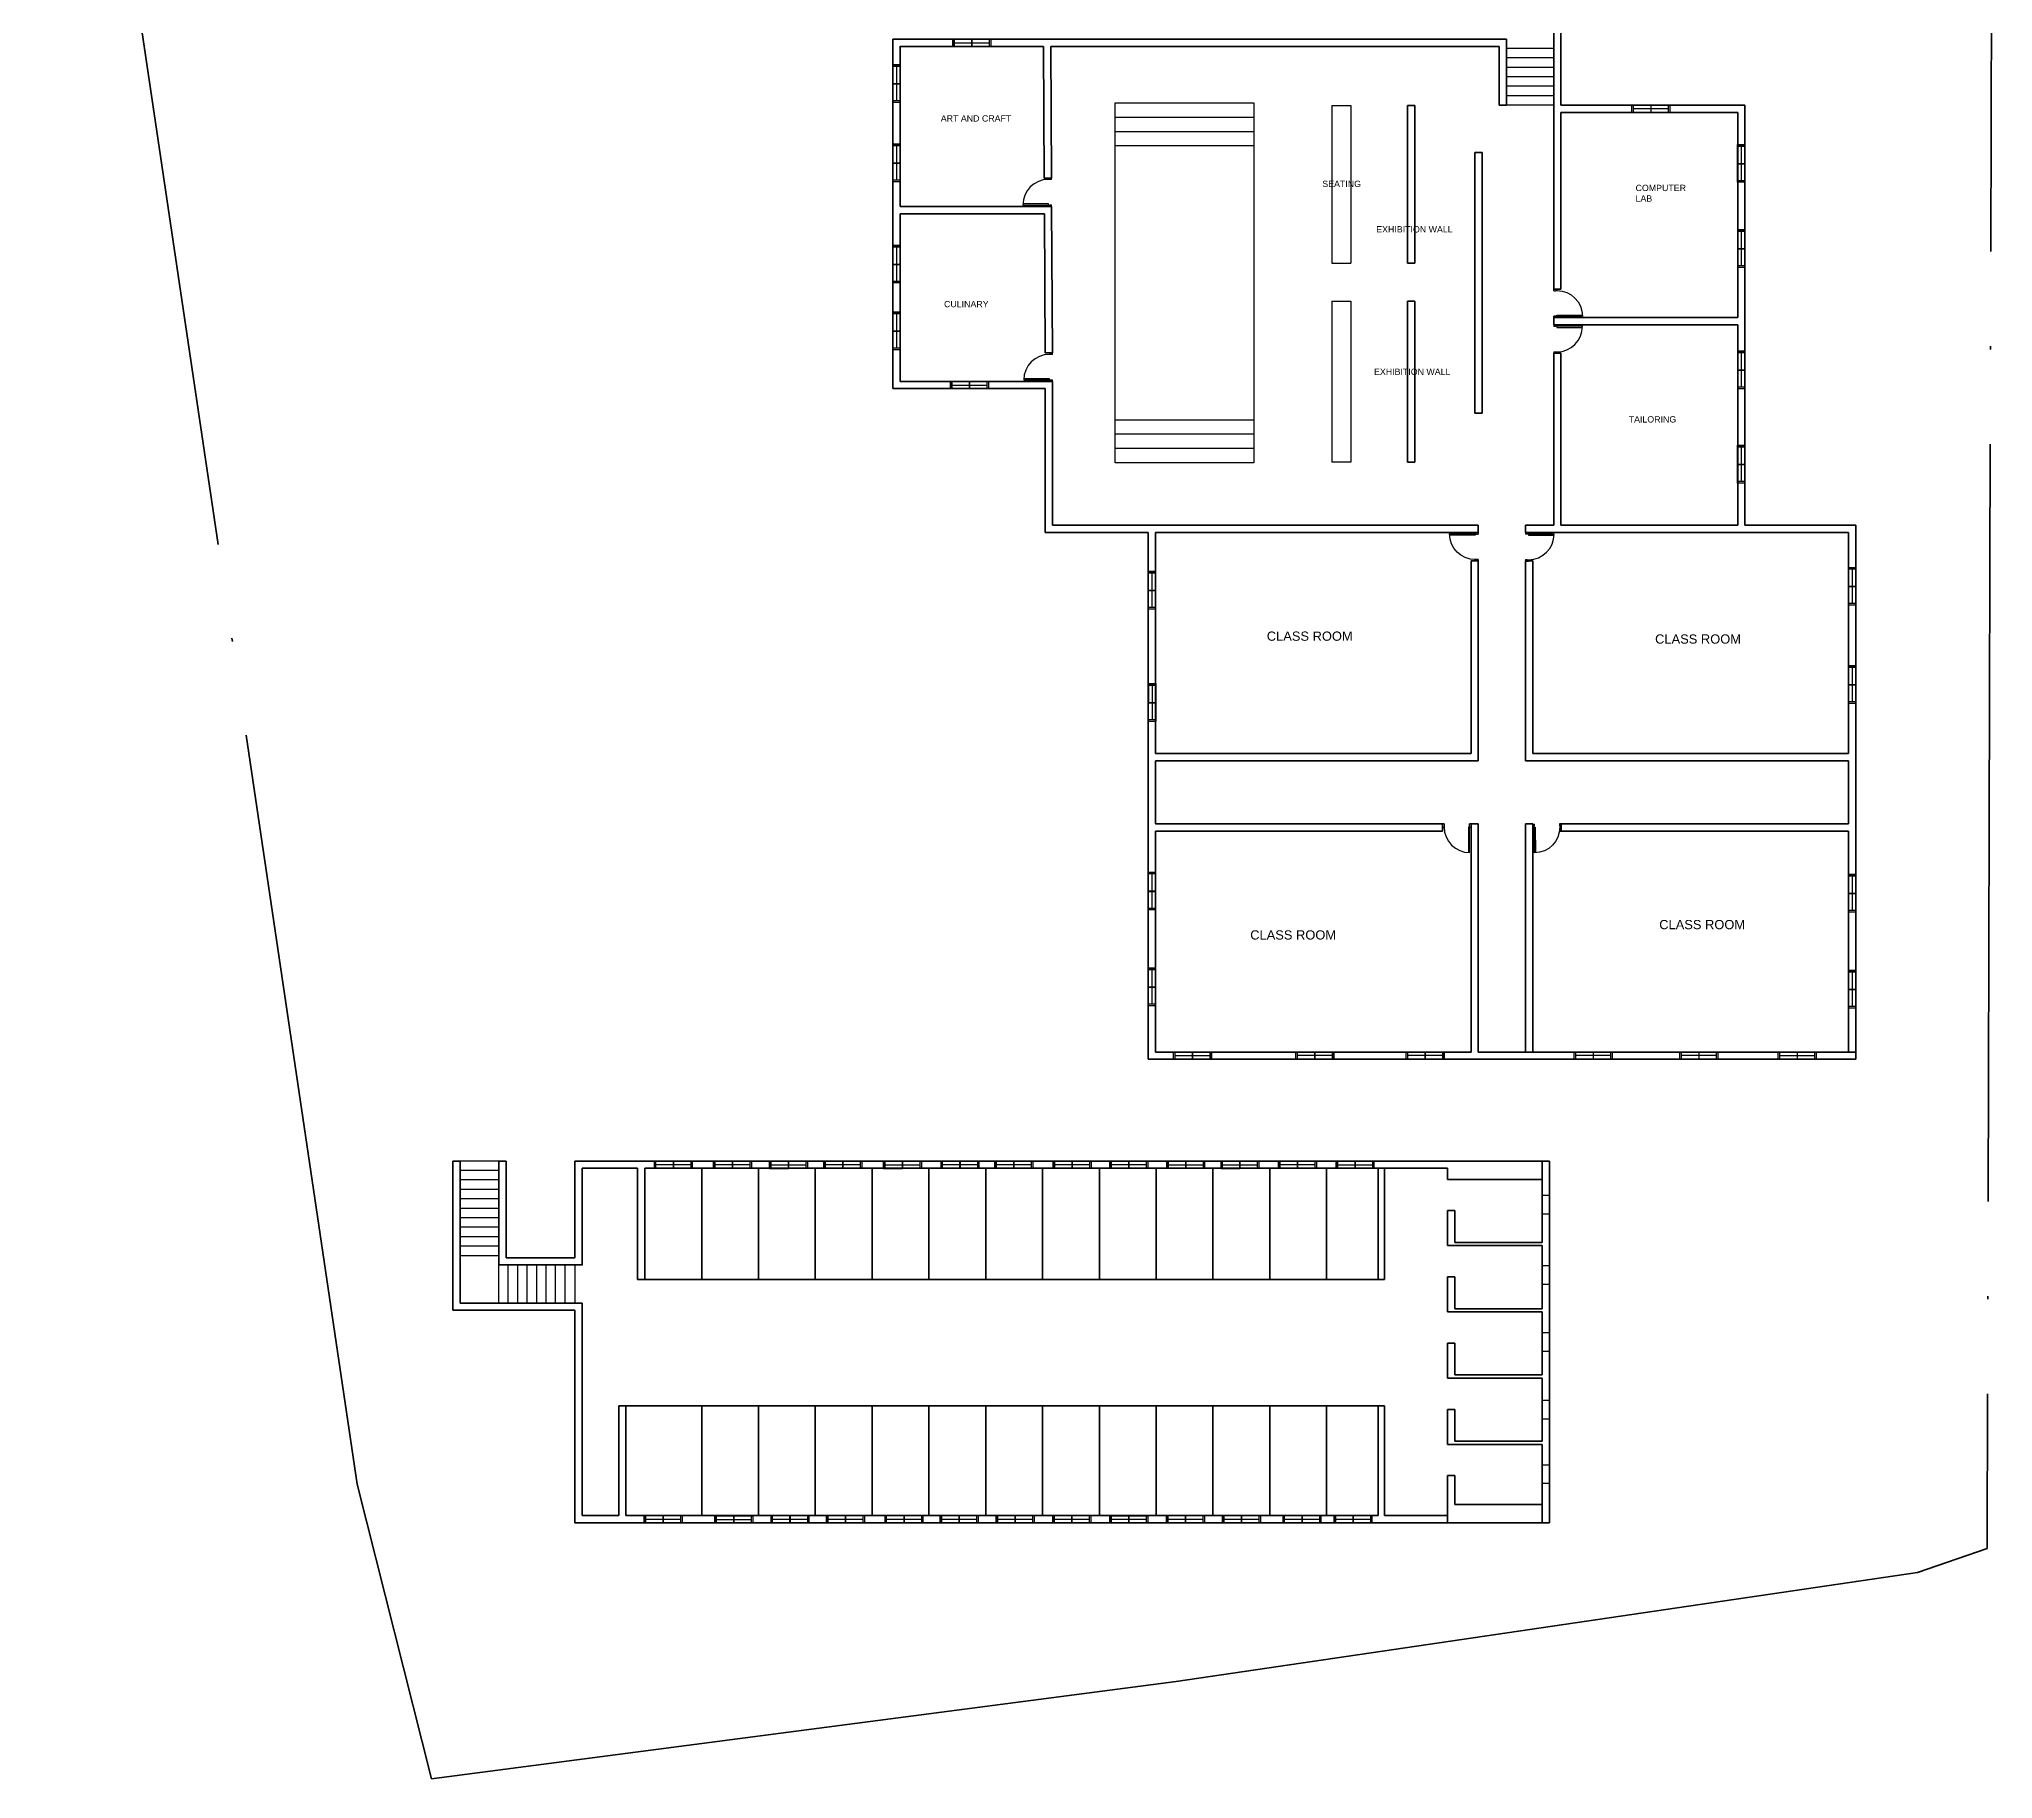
# Model space of a CAD drawing. Header units: inches. Extents: x 24 to 210, y -18 to 73.
# Drawn here: x 147.9 to 209.8, y -11.4 to 43.7 of the extents above; entities that cross this region are included whole.
import ezdxf

# ---------------------------------------------------------------- set-up
doc = ezdxf.new("R2010")
doc.units = ezdxf.units.IN
doc.header["$MEASUREMENT"] = 0
doc.linetypes.add('ACAD_ISO04W100', pattern=[30, 24, -3, 0, -3])
for name, color, linetype in [('ELEVATION', 4, 'Continuous'), ('STAIR', 231, 'Continuous'), ('TEXT', 141, 'Continuous'), ('WINDOW', 10, 'Continuous')]:
    doc.layers.add(name, color=color, linetype=linetype)
doc.layers.add('SITE BOUNDARY', color=6, linetype='ACAD_ISO04W100', lineweight=60)
doc.layers.add('WALL', color=2, linetype='Continuous', lineweight=40)
doc.styles.get("Standard").update_dxf_attribs({"font": 'arial.ttf'})

msp = doc.modelspace()

# ---------------------------------------------------------------- linework, layer by layer
at = {"layer": 'ELEVATION'}
for p, q in [((182.03, 41.725), (186.43, 41.725)), ((182.03, 30.325), (182.03, 41.725)), ((186.43, 41.725), (186.43, 30.325)), ((188.898, 41.645), (188.898, 36.645)), ((188.898, 41.645), (189.498, 41.645)), ((189.498, 41.645), (189.498, 36.645)), ((188.898, 36.645), (189.498, 36.645)), ((188.898, 35.445), (188.898, 30.341)), ((188.898, 35.445), (189.498, 35.445)), ((189.498, 35.445), (189.498, 30.341)), ((189.498, 30.341), (188.898, 30.341)), ((186.43, 30.325), (182.03, 30.325))]:
    msp.add_line(p, q, dxfattribs=at)
at = {"layer": 'SITE BOUNDARY'}
for p, q in [((158.011, -2.045), (147.932, 66.049)), ((209.846, 61.015), (209.662, -4.078)), ((160.371, -11.384), (158.011, -2.045)), ((209.662, -4.078), (207.452, -4.844)), ((207.452, -4.844), (183.96, -8.299)), ((183.96, -8.299), (160.371, -11.384))]:
    msp.add_line(p, q, dxfattribs=at)
at = {"layer": 'STAIR'}
for p, q in [((195.928, 43.453), (194.428, 43.453)), ((195.928, 43.153), (194.428, 43.153)), ((195.928, 42.853), (194.428, 42.853)), ((195.928, 42.553), (194.428, 42.553)), ((195.928, 42.253), (194.428, 42.253)), ((195.928, 41.953), (194.428, 41.953)), ((195.928, 41.653), (194.428, 41.653)), ((182.03, 41.275), (186.43, 41.275)), ((182.03, 40.825), (186.43, 40.825)), ((182.03, 40.375), (186.43, 40.375)), ((186.43, 31.675), (182.03, 31.675)), ((186.43, 31.225), (182.03, 31.225)), ((186.43, 30.775), (182.03, 30.775)), ((162.5, 8.196), (161.275, 8.196)), ((162.5, 7.896), (161.275, 7.896)), ((162.5, 7.596), (161.275, 7.596)), ((162.5, 7.297), (161.275, 7.297)), ((162.5, 6.997), (161.275, 6.997)), ((162.5, 6.697), (161.275, 6.697)), ((162.5, 6.397), (161.275, 6.397)), ((162.5, 6.097), (161.275, 6.097)), ((162.5, 5.797), (161.275, 5.797)), ((162.5, 5.497), (161.275, 5.497)), ((162.5, 5.197), (161.275, 5.197)), ((162.5, 3.696), (162.5, 4.896)), ((162.73, 4.902), (162.73, 4.896)), ((162.8, 3.696), (162.8, 4.896)), ((163.1, 3.696), (163.1, 4.896)), ((163.4, 3.696), (163.4, 4.896)), ((163.7, 3.696), (163.7, 4.896)), ((164, 3.696), (164, 4.896)), ((164, 3.696), (164, 4.896)), ((164.3, 3.696), (164.3, 4.896)), ((164.6, 3.696), (164.6, 4.896)), ((165.137, 4.897), (164.907, 4.897)), ((164.907, 4.897), (164.907, 3.697))]:
    msp.add_line(p, q, dxfattribs=at)
at = {"layer": 'WALL'}
for p, q in [((195.928, 45.253), (195.928, 43.453)), ((196.158, 45.483), (196.158, 43.453)), ((191.728, 43.745), (174.988, 43.745)), ((174.988, 43.745), (174.988, 32.672)), ((175.218, 43.523), (175.218, 38.445)), ((179.761, 43.515), (175.218, 43.515)), ((179.761, 43.515), (179.783, 39.345)), ((191.728, 43.515), (179.991, 43.515)), ((179.991, 43.515), (180.013, 39.345)), ((189.328, 43.745), (194.428, 43.745)), ((189.328, 43.515), (194.198, 43.515)), ((194.198, 43.515), (194.198, 41.653)), ((194.428, 43.745), (194.428, 41.653)), ((195.928, 43.453), (195.928, 35.823)), ((196.158, 43.453), (196.158, 41.653)), ((191.298, 41.645), (191.298, 36.645)), ((191.298, 41.645), (191.528, 41.645)), ((191.528, 41.645), (191.528, 36.645)), ((194.428, 41.653), (194.198, 41.653)), ((196.158, 41.653), (201.988, 41.653)), ((201.988, 41.653), (201.988, 28.341)), ((196.158, 41.423), (196.158, 35.823)), ((196.158, 41.423), (201.758, 41.423)), ((201.758, 41.423), (201.758, 34.923)), ((193.428, 40.153), (193.428, 31.896)), ((193.428, 40.153), (193.658, 40.153)), ((193.658, 40.153), (193.658, 31.896)), ((180.017, 39.345), (179.783, 39.345)), ((180.017, 38.445), (175.218, 38.445)), ((180.017, 38.445), (180.042, 33.803)), ((175.218, 38.215), (175.218, 32.902)), ((179.788, 38.215), (175.218, 38.215)), ((179.788, 38.215), (179.812, 33.802)), ((191.298, 36.645), (191.528, 36.645)), ((179.815, 35.833), (179.815, 35.833)), ((191.298, 35.445), (191.298, 30.341)), ((191.298, 35.445), (191.528, 35.445)), ((191.528, 35.445), (191.528, 30.341)), ((195.928, 35.823), (196.158, 35.823)), ((195.928, 34.923), (195.928, 34.693)), ((195.928, 34.923), (201.758, 34.923)), ((195.928, 34.693), (201.758, 34.693)), ((201.758, 34.693), (201.758, 28.341)), ((175.218, 33.802), (175.218, 33.802)), ((180.046, 33.803), (179.812, 33.802)), ((195.928, 33.793), (195.928, 28.341)), ((195.928, 33.793), (196.158, 33.793)), ((196.158, 33.793), (196.158, 28.341)), ((174.988, 32.902), (174.988, 32.902)), ((180.046, 32.903), (175.218, 32.902)), ((180.046, 32.903), (180.048, 32.442)), ((180.046, 32.903), (180.047, 32.723)), ((180.047, 32.903), (180.046, 32.903)), ((174.988, 32.672), (179.818, 32.672)), ((175.218, 32.672), (175.218, 32.672)), ((179.817, 32.673), (179.818, 32.673)), ((179.818, 32.673), (179.818, 32.442)), ((179.818, 32.442), (179.818, 28.111)), ((179.818, 32.442), (179.818, 28.341)), ((180.048, 32.442), (180.048, 28.341)), ((193.428, 31.896), (193.658, 31.896)), ((186.059, 30.325), (186.059, 30.341)), ((191.528, 30.341), (191.298, 30.341)), ((179.818, 28.111), (183.079, 28.111)), ((180.048, 28.341), (183.079, 28.341)), ((193.539, 28.341), (183.079, 28.341)), ((183.079, 28.111), (183.079, 20.881)), ((183.309, 28.111), (183.309, 21.111)), ((193.539, 28.111), (183.309, 28.111)), ((193.309, 28.341), (193.539, 28.341)), ((193.539, 28.341), (193.539, 28.111)), ((195.035, 28.341), (195.269, 28.341)), ((195.035, 28.111), (195.035, 28.341)), ((195.035, 28.111), (195.039, 28.111)), ((195.035, 28.111), (205.269, 28.111)), ((195.269, 28.341), (195.928, 28.341)), ((201.758, 28.341), (196.158, 28.341)), ((201.988, 28.341), (205.499, 28.341)), ((205.269, 28.111), (205.269, 21.111)), ((205.499, 28.341), (205.499, 20.881)), ((193.309, 21.111), (193.309, 27.211)), ((193.539, 27.211), (193.309, 27.211)), ((193.539, 27.211), (193.539, 20.881)), ((195.035, 27.211), (195.269, 27.211)), ((195.035, 20.881), (195.035, 27.211)), ((195.269, 21.11), (195.269, 27.211)), ((195.035, 24.611), (195.039, 24.611)), ((183.079, 21.111), (183.079, 19.111)), ((183.309, 21.111), (193.309, 21.111)), ((195.039, 21.111), (195.035, 21.111)), ((195.269, 21.11), (205.269, 21.111)), ((183.309, 20.881), (183.309, 18.881)), ((183.309, 20.881), (193.309, 20.881)), ((193.309, 20.881), (193.539, 20.881)), ((195.039, 20.881), (195.035, 20.881)), ((195.269, 20.881), (195.039, 20.881)), ((205.269, 20.881), (195.269, 20.881)), ((195.269, 20.881), (195.269, 20.88)), ((196.169, 20.88), (196.169, 20.881)), ((205.269, 18.88), (205.269, 20.881)), ((205.499, 20.881), (205.499, 18.881)), ((183.079, 19.111), (183.079, 18.881)), ((183.079, 18.881), (183.079, 11.421)), ((183.309, 18.881), (192.409, 18.881)), ((183.309, 18.651), (183.309, 18.651)), ((183.309, 18.651), (192.409, 18.651)), ((183.309, 18.651), (183.309, 11.651)), ((183.309, 18.651), (183.309, 18.65)), ((192.409, 18.651), (192.409, 18.881)), ((193.539, 18.881), (193.309, 18.881)), ((193.309, 11.651), (193.309, 18.881)), ((193.539, 11.651), (193.539, 18.881)), ((195.035, 18.878), (195.265, 18.878)), ((195.035, 11.651), (195.035, 18.878)), ((195.039, 18.879), (195.039, 18.878)), ((195.269, 18.879), (195.039, 18.879)), ((195.269, 18.879), (195.269, 15.381)), ((195.269, 18.651), (195.269, 11.651)), ((196.111, 18.651), (205.269, 18.651)), ((196.114, 18.879), (205.269, 18.88)), ((196.169, 18.649), (196.169, 18.879)), ((205.269, 11.651), (205.269, 18.651)), ((205.499, 11.421), (205.499, 18.881)), ((195.265, 15.381), (195.269, 15.381)), ((205.499, 11.651), (205.499, 12.251)), ((205.499, 11.421), (183.079, 11.421)), ((183.309, 11.651), (193.309, 11.651)), ((193.539, 11.651), (205.269, 11.651)), ((193.539, 11.651), (195.039, 11.651)), ((205.499, 11.651), (205.269, 11.651)), ((161.045, 8.196), (161.045, 4.897)), ((161.275, 8.196), (161.045, 8.196)), ((161.275, 8.196), (161.275, 4.897)), ((162.5, 8.196), (162.5, 4.896)), ((162.5, 8.196), (162.73, 8.196)), ((162.73, 8.196), (162.73, 5.127)), ((164.907, 8.19), (165.137, 8.19)), ((164.907, 8.19), (164.907, 5.127)), ((165.137, 8.19), (166.9, 8.196)), ((166.9, 8.196), (190.76, 8.196)), ((190.76, 8.196), (192.56, 8.196)), ((192.56, 8.196), (195.79, 8.196)), ((195.56, 8.196), (195.56, 5.616)), ((195.79, 8.196), (195.79, -3.27)), ((165.137, 7.966), (165.137, 4.897)), ((165.137, 7.966), (166.9, 7.966)), ((165.137, 4.897), (165.137, 7.96)), ((166.9, 4.442), (166.9, 7.966)), ((167.13, 7.966), (167.13, 5.596)), ((167.13, 4.442), (167.13, 7.966)), ((167.13, 7.966), (190.367, 7.966)), ((168.93, 4.442), (168.93, 7.966)), ((170.73, 4.442), (170.73, 7.966)), ((172.53, 4.442), (172.53, 7.966)), ((174.33, 4.442), (174.33, 7.966)), ((174.33, 4.442), (174.33, 7.966)), ((176.13, 4.442), (176.13, 7.966)), ((177.63, 7.966), (177.63, 7.966)), ((177.63, 7.966), (177.63, 7.966)), ((177.63, 7.966), (177.63, 7.966)), ((177.63, 7.966), (177.63, 7.966)), ((177.93, 4.442), (177.93, 7.966)), ((179.73, 4.442), (179.73, 7.966)), ((181.53, 4.442), (181.53, 7.966)), ((183.33, 4.442), (183.33, 7.966)), ((185.13, 4.442), (185.13, 7.966)), ((186.93, 4.442), (186.93, 7.966)), ((188.73, 4.442), (188.73, 7.966)), ((190.367, 7.966), (190.367, 4.442)), ((190.367, 7.966), (192.56, 7.966)), ((190.567, 7.966), (190.567, 4.442)), ((192.56, 7.966), (192.56, 7.616)), ((192.56, 7.616), (195.56, 7.616)), ((192.56, 6.626), (192.79, 6.626)), ((192.56, 6.626), (192.56, 5.516)), ((192.79, 6.626), (192.79, 5.616)), ((192.79, 5.616), (195.56, 5.616)), ((164.907, 5.127), (162.73, 5.127)), ((192.56, 5.516), (195.56, 5.516)), ((195.56, 5.516), (195.56, 3.516)), ((161.045, 4.897), (161.045, 3.467)), ((161.275, 4.897), (161.275, 3.697)), ((165.137, 4.902), (162.5, 4.902)), ((190.567, 4.442), (166.9, 4.442)), ((167.13, 4.442), (167.13, 4.442)), ((192.56, 4.526), (192.79, 4.526)), ((192.56, 4.526), (192.56, 3.416)), ((192.79, 4.526), (192.79, 3.516)), ((161.045, 3.467), (164.907, 3.467)), ((161.275, 3.697), (165.137, 3.697)), ((164.907, 3.467), (164.907, -3.27)), ((165.137, -3.04), (165.137, 3.697)), ((165.137, 3.697), (165.137, -3.04)), ((192.56, 3.416), (195.56, 3.416)), ((192.79, 3.516), (195.56, 3.516)), ((195.56, 3.416), (195.56, 1.416)), ((192.56, 2.426), (192.79, 2.426)), ((192.56, 2.426), (192.56, 1.316)), ((192.79, 2.426), (192.79, 1.416)), ((192.56, 1.316), (195.56, 1.316)), ((192.79, 1.416), (195.56, 1.416)), ((195.56, 1.316), (195.56, -0.684)), ((166.3, -3.034), (166.3, 0.442)), ((166.3, 0.442), (190.567, 0.442)), ((166.53, -3.034), (166.53, 0.442)), ((168.93, -3.034), (168.93, 0.442)), ((170.73, -3.034), (170.73, 0.442)), ((172.53, -3.034), (172.53, 0.442)), ((174.33, -3.034), (174.33, 0.442)), ((176.13, -3.034), (176.13, 0.442)), ((177.93, -3.034), (177.93, 0.442)), ((179.73, -3.034), (179.73, 0.442)), ((181.53, -3.034), (181.53, 0.442)), ((183.33, -3.034), (183.33, 0.442)), ((185.13, -3.034), (185.13, 0.442)), ((186.93, -3.034), (186.93, 0.442)), ((188.73, -3.034), (188.73, 0.442)), ((190.367, 0.442), (190.367, -3.034)), ((190.567, 0.442), (190.567, -3.034)), ((192.56, 0.326), (192.79, 0.326)), ((192.56, 0.326), (192.56, -0.784)), ((192.79, 0.326), (192.79, -0.684)), ((192.56, -0.784), (195.56, -0.784)), ((192.79, -0.684), (195.56, -0.684)), ((195.56, -0.784), (195.56, -3.27)), ((192.56, -1.774), (192.79, -1.774)), ((192.56, -1.774), (192.56, -3.27)), ((192.79, -1.774), (192.79, -2.69)), ((166.3, -3.034), (165.137, -3.034)), ((188.73, -3.034), (166.53, -3.034)), ((190.367, -3.034), (188.73, -3.034)), ((192.56, -3.034), (190.567, -3.034)), ((195.56, -2.69), (192.79, -2.69)), ((195.79, -3.27), (164.907, -3.27))]:
    msp.add_line(p, q, dxfattribs=at)
at = {"layer": 'WINDOW'}
for p, q in [((176.889, 43.745), (178.089, 43.745)), ((176.889, 43.515), (176.889, 43.745)), ((178.089, 43.515), (176.889, 43.515)), ((176.889, 43.515), (177.489, 43.515)), ((176.9, 43.515), (176.9, 43.745)), ((176.939, 43.515), (176.939, 43.745)), ((176.939, 43.63), (178.039, 43.63)), ((177.489, 43.515), (177.489, 43.745)), ((177.5, 43.515), (177.5, 43.745)), ((178.039, 43.745), (178.039, 43.515)), ((178.089, 43.745), (178.089, 43.515)), ((174.986, 41.742), (174.986, 42.942)), ((174.986, 42.942), (175.216, 42.942)), ((174.986, 42.942), (174.986, 42.342)), ((174.986, 42.931), (175.216, 42.931)), ((174.986, 42.892), (175.216, 42.892)), ((175.101, 42.892), (175.101, 41.792)), ((175.216, 42.942), (175.216, 41.742)), ((174.986, 42.342), (175.216, 42.342)), ((174.986, 42.331), (175.216, 42.331)), ((175.216, 41.792), (174.986, 41.792)), ((175.216, 41.742), (174.986, 41.742)), ((198.408, 41.423), (198.408, 41.653)), ((198.408, 41.653), (199.608, 41.653)), ((198.458, 41.423), (198.458, 41.653)), ((199.558, 41.538), (198.458, 41.538)), ((199.608, 41.653), (199.008, 41.653)), ((199.008, 41.653), (199.008, 41.423)), ((199.558, 41.653), (199.558, 41.423)), ((199.608, 41.653), (199.608, 41.423)), ((199.608, 41.423), (198.408, 41.423)), ((174.985, 39.225), (174.985, 40.425)), ((174.985, 40.425), (175.215, 40.425)), ((174.985, 40.425), (174.985, 39.825)), ((174.985, 40.414), (175.215, 40.414)), ((174.985, 40.375), (175.215, 40.375)), ((175.1, 40.375), (175.1, 39.275)), ((175.215, 40.425), (175.215, 39.225)), ((201.755, 39.21), (201.755, 40.41)), ((201.755, 40.41), (201.985, 40.41)), ((201.755, 40.41), (201.755, 39.81)), ((201.755, 40.399), (201.985, 40.399)), ((201.755, 40.36), (201.985, 40.36)), ((201.87, 40.36), (201.87, 39.26)), ((201.985, 40.41), (201.985, 39.21)), ((174.985, 39.825), (175.215, 39.825)), ((174.985, 39.814), (175.215, 39.814)), ((201.755, 39.81), (201.985, 39.81)), ((201.755, 39.799), (201.985, 39.799)), ((175.215, 39.275), (174.985, 39.275)), ((175.215, 39.225), (174.985, 39.225)), ((179.916, 39.345), (179.916, 39.3)), ((180.016, 39.345), (179.916, 39.345)), ((179.956, 39.3), (179.916, 39.3)), ((179.956, 39.295), (179.956, 39.3)), ((180.016, 39.295), (179.956, 39.295)), ((180.016, 39.295), (180.016, 39.345)), ((201.985, 39.26), (201.755, 39.26)), ((201.985, 39.21), (201.755, 39.21)), ((179.916, 38.525), (179.106, 38.525)), ((179.106, 38.49), (179.916, 38.49)), ((179.916, 38.49), (179.916, 38.525)), ((179.916, 38.49), (179.916, 38.445)), ((179.916, 38.49), (179.956, 38.49)), ((179.916, 38.445), (180.016, 38.445)), ((179.956, 38.495), (179.956, 38.49)), ((179.956, 38.495), (180.016, 38.495)), ((180.016, 38.445), (180.016, 38.495)), ((174.988, 36.02), (174.988, 37.22)), ((174.988, 37.22), (175.218, 37.22)), ((174.988, 37.22), (174.988, 36.62)), ((174.988, 37.209), (175.218, 37.209)), ((174.988, 37.17), (175.218, 37.17)), ((175.103, 37.17), (175.103, 36.07)), ((175.218, 37.22), (175.218, 36.02)), ((201.758, 36.51), (201.758, 37.71)), ((201.758, 37.71), (201.988, 37.71)), ((201.758, 37.71), (201.758, 37.11)), ((201.758, 37.699), (201.988, 37.699)), ((201.758, 37.66), (201.988, 37.66)), ((201.873, 37.66), (201.873, 36.56)), ((201.988, 37.71), (201.988, 36.51)), ((174.988, 36.62), (175.218, 36.62)), ((174.988, 36.609), (175.218, 36.609)), ((201.758, 37.11), (201.988, 37.11)), ((201.758, 37.099), (201.988, 37.099)), ((201.988, 36.56), (201.758, 36.56)), ((175.218, 36.07), (174.988, 36.07)), ((175.218, 36.02), (174.988, 36.02)), ((201.988, 36.51), (201.758, 36.51)), ((195.928, 35.773), (195.928, 35.823)), ((195.928, 35.823), (196.028, 35.823)), ((195.928, 35.773), (195.988, 35.773)), ((195.988, 35.778), (196.028, 35.778)), ((195.988, 35.773), (195.988, 35.778)), ((196.028, 35.823), (196.028, 35.778)), ((174.988, 33.905), (174.988, 35.105)), ((174.988, 35.105), (175.218, 35.105)), ((174.988, 35.105), (174.988, 34.505)), ((174.988, 35.094), (175.218, 35.094)), ((174.988, 35.055), (175.218, 35.055)), ((175.103, 35.055), (175.103, 33.955)), ((175.218, 35.105), (175.218, 33.905)), ((195.928, 34.923), (195.928, 34.973)), ((195.988, 34.973), (195.928, 34.973)), ((196.028, 34.923), (195.928, 34.923)), ((195.928, 34.692), (195.928, 34.642)), ((196.028, 34.692), (195.928, 34.692)), ((195.988, 34.973), (195.988, 34.968)), ((196.028, 34.968), (195.988, 34.968)), ((196.028, 34.968), (196.028, 35.003)), ((196.028, 35.003), (196.838, 35.003)), ((196.838, 34.968), (196.028, 34.968)), ((196.028, 34.968), (196.028, 34.923)), ((196.028, 34.647), (196.028, 34.692)), ((174.988, 34.505), (175.218, 34.505)), ((174.988, 34.494), (175.218, 34.494)), ((195.988, 34.642), (195.928, 34.642)), ((196.028, 34.647), (195.988, 34.647)), ((195.988, 34.642), (195.988, 34.647)), ((196.838, 34.647), (196.028, 34.647)), ((196.028, 34.647), (196.028, 34.612)), ((196.028, 34.612), (196.838, 34.612)), ((175.218, 33.955), (174.988, 33.955)), ((175.218, 33.905), (174.988, 33.905)), ((179.946, 33.802), (179.946, 33.757)), ((180.046, 33.802), (179.946, 33.802)), ((179.986, 33.757), (179.946, 33.757)), ((179.986, 33.752), (179.986, 33.757)), ((180.046, 33.752), (179.986, 33.752)), ((180.046, 33.752), (180.046, 33.802)), ((195.928, 33.842), (195.928, 33.792)), ((195.928, 33.842), (195.988, 33.842)), ((195.928, 33.792), (196.028, 33.792)), ((195.988, 33.842), (195.988, 33.837)), ((195.988, 33.837), (196.028, 33.837)), ((196.028, 33.792), (196.028, 33.837)), ((201.758, 32.667), (201.758, 33.867)), ((201.758, 33.867), (201.988, 33.867)), ((201.758, 33.867), (201.758, 33.267)), ((201.758, 33.856), (201.988, 33.856)), ((201.758, 33.817), (201.988, 33.817)), ((201.873, 33.817), (201.873, 32.717)), ((201.988, 33.867), (201.988, 32.667)), ((176.814, 32.902), (178.014, 32.902)), ((176.814, 32.672), (176.814, 32.902)), ((176.825, 32.672), (176.825, 32.902)), ((176.864, 32.672), (176.864, 32.902)), ((177.414, 32.672), (177.414, 32.902)), ((177.425, 32.672), (177.425, 32.902)), ((177.964, 32.902), (177.964, 32.672)), ((178.014, 32.902), (178.014, 32.672)), ((179.946, 32.982), (179.136, 32.982)), ((179.136, 32.947), (179.946, 32.947)), ((179.946, 32.947), (179.946, 32.982)), ((179.946, 32.947), (179.946, 32.902)), ((179.946, 32.947), (179.986, 32.947)), ((179.946, 32.902), (180.046, 32.902)), ((179.986, 32.952), (179.986, 32.947)), ((179.986, 32.952), (180.046, 32.952)), ((180.046, 32.902), (180.046, 32.952)), ((201.758, 33.267), (201.988, 33.267)), ((201.758, 33.256), (201.988, 33.256)), ((178.014, 32.672), (176.814, 32.672)), ((176.814, 32.672), (177.414, 32.672)), ((176.864, 32.787), (177.964, 32.787)), ((201.988, 32.717), (201.758, 32.717)), ((201.988, 32.667), (201.758, 32.667)), ((201.757, 29.679), (201.757, 30.879)), ((201.757, 30.879), (201.987, 30.879)), ((201.757, 30.879), (201.757, 30.279)), ((201.757, 30.868), (201.987, 30.868)), ((201.757, 30.829), (201.987, 30.829)), ((201.872, 30.829), (201.872, 29.729)), ((201.987, 30.879), (201.987, 29.679)), ((201.757, 30.279), (201.987, 30.279)), ((201.757, 30.268), (201.987, 30.268)), ((201.987, 29.729), (201.757, 29.729)), ((201.987, 29.679), (201.757, 29.679)), ((192.629, 28.066), (193.439, 28.066)), ((193.439, 28.031), (192.629, 28.031)), ((193.439, 28.066), (193.439, 28.111)), ((193.439, 28.111), (193.539, 28.111)), ((193.439, 28.066), (193.439, 28.031)), ((193.439, 28.066), (193.479, 28.066)), ((193.479, 28.061), (193.479, 28.066)), ((193.479, 28.061), (193.539, 28.061)), ((193.539, 28.111), (193.539, 28.061)), ((195.031, 28.107), (195.031, 28.057)), ((195.131, 28.107), (195.031, 28.107)), ((195.091, 28.057), (195.031, 28.057)), ((195.131, 28.062), (195.091, 28.062)), ((195.091, 28.057), (195.091, 28.062)), ((195.131, 28.062), (195.131, 28.107)), ((195.941, 28.062), (195.131, 28.062)), ((195.131, 28.062), (195.131, 28.027)), ((195.131, 28.027), (195.941, 28.027)), ((193.439, 27.211), (193.439, 27.256)), ((193.479, 27.256), (193.439, 27.256)), ((193.539, 27.261), (193.479, 27.261)), ((193.479, 27.261), (193.479, 27.256)), ((193.539, 27.261), (193.539, 27.211)), ((195.031, 27.257), (195.031, 27.207)), ((195.031, 27.257), (195.091, 27.257)), ((195.091, 27.252), (195.091, 27.257)), ((195.091, 27.252), (195.131, 27.252)), ((195.131, 27.207), (195.131, 27.252)), ((183.074, 25.689), (183.074, 26.889)), ((183.074, 26.889), (183.304, 26.889)), ((183.074, 26.889), (183.074, 26.289)), ((183.074, 26.878), (183.304, 26.878)), ((183.074, 26.839), (183.304, 26.839)), ((183.189, 26.839), (183.189, 25.739)), ((183.304, 26.889), (183.304, 25.689)), ((193.539, 27.211), (193.439, 27.211)), ((195.031, 27.207), (195.131, 27.207)), ((205.27, 25.809), (205.27, 27.009)), ((205.27, 27.009), (205.5, 27.009)), ((205.27, 27.009), (205.27, 26.409)), ((205.27, 26.999), (205.5, 26.999)), ((205.27, 26.959), (205.5, 26.959)), ((205.385, 26.959), (205.385, 25.859)), ((205.5, 27.009), (205.5, 25.809)), ((183.074, 26.289), (183.304, 26.289)), ((183.074, 26.278), (183.304, 26.278)), ((205.27, 26.409), (205.5, 26.409)), ((205.27, 26.399), (205.5, 26.399)), ((183.304, 25.739), (183.074, 25.739)), ((183.304, 25.689), (183.074, 25.689)), ((205.5, 25.859), (205.27, 25.859)), ((205.5, 25.809), (205.27, 25.809)), ((205.267, 22.695), (205.267, 23.895)), ((205.267, 23.895), (205.497, 23.895)), ((205.267, 23.895), (205.267, 23.295)), ((205.267, 23.884), (205.497, 23.884)), ((205.267, 23.845), (205.497, 23.845)), ((205.382, 23.845), (205.382, 22.745)), ((205.497, 23.895), (205.497, 22.695)), ((183.085, 22.129), (183.085, 23.329)), ((183.085, 23.329), (183.315, 23.329)), ((183.085, 23.329), (183.085, 22.729)), ((183.085, 23.319), (183.315, 23.319)), ((183.085, 23.279), (183.315, 23.279)), ((183.2, 23.279), (183.2, 22.179)), ((183.315, 23.329), (183.315, 22.129)), ((205.267, 23.295), (205.497, 23.295)), ((205.267, 23.284), (205.497, 23.284)), ((183.085, 22.729), (183.315, 22.729)), ((183.085, 22.719), (183.315, 22.719)), ((205.497, 22.745), (205.267, 22.745)), ((205.497, 22.695), (205.267, 22.695)), ((183.315, 22.179), (183.085, 22.179)), ((183.315, 22.129), (183.085, 22.129)), ((192.459, 18.88), (192.409, 18.88)), ((192.409, 18.88), (192.409, 18.78)), ((192.409, 18.78), (192.454, 18.78)), ((192.454, 18.82), (192.454, 18.78)), ((192.459, 18.82), (192.454, 18.82)), ((192.459, 18.88), (192.459, 18.82)), ((193.264, 18.78), (193.229, 18.78)), ((193.229, 18.78), (193.229, 17.97)), ((193.309, 18.88), (193.259, 18.88)), ((193.259, 18.82), (193.259, 18.88)), ((193.259, 18.82), (193.264, 18.82)), ((193.264, 18.78), (193.264, 18.82)), ((193.264, 17.97), (193.264, 18.78)), ((193.264, 18.78), (193.309, 18.78)), ((193.309, 18.78), (193.309, 18.88)), ((195.264, 18.871), (195.314, 18.872)), ((195.265, 18.771), (195.264, 18.871)), ((195.31, 18.772), (195.265, 18.771)), ((195.269, 18.879), (195.269, 18.649)), ((195.269, 18.649), (195.269, 18.649)), ((195.31, 18.772), (195.31, 18.812)), ((195.315, 18.812), (195.31, 18.812)), ((195.318, 17.962), (195.31, 18.772)), ((195.31, 18.772), (195.345, 18.772)), ((195.315, 18.812), (195.314, 18.872)), ((195.345, 18.772), (195.353, 17.962)), ((196.114, 18.88), (196.164, 18.88)), ((196.114, 18.88), (196.115, 18.82)), ((196.12, 18.82), (196.115, 18.82)), ((196.119, 18.88), (196.119, 18.72)), ((196.12, 18.82), (196.12, 18.78)), ((196.165, 18.78), (196.12, 18.78)), ((196.164, 18.88), (196.165, 18.78)), ((183.078, 16.153), (183.078, 17.353)), ((183.078, 17.353), (183.308, 17.353)), ((183.078, 17.353), (183.078, 16.753)), ((183.078, 17.342), (183.308, 17.342)), ((183.308, 17.353), (183.308, 16.153)), ((183.078, 17.303), (183.308, 17.303)), ((183.078, 16.753), (183.308, 16.753)), ((183.078, 16.742), (183.308, 16.742)), ((183.193, 17.303), (183.193, 16.203)), ((205.269, 16.087), (205.269, 17.287)), ((205.269, 17.287), (205.499, 17.287)), ((205.269, 17.287), (205.269, 16.687)), ((205.269, 17.276), (205.499, 17.276)), ((205.269, 17.237), (205.499, 17.237)), ((205.384, 17.237), (205.384, 16.137)), ((205.499, 17.287), (205.499, 16.087)), ((183.308, 16.203), (183.078, 16.203)), ((183.308, 16.153), (183.078, 16.153)), ((205.269, 16.687), (205.499, 16.687)), ((205.269, 16.676), (205.499, 16.676)), ((205.499, 16.137), (205.269, 16.137)), ((205.499, 16.087), (205.269, 16.087)), ((183.073, 13.116), (183.073, 14.316)), ((183.073, 14.316), (183.303, 14.316)), ((183.073, 14.316), (183.073, 13.716)), ((183.073, 14.306), (183.303, 14.306)), ((183.073, 14.266), (183.303, 14.266)), ((183.188, 14.266), (183.188, 13.166)), ((183.303, 14.316), (183.303, 13.116)), ((205.267, 13.045), (205.267, 14.245)), ((205.267, 14.245), (205.497, 14.245)), ((205.267, 14.245), (205.267, 13.645)), ((205.497, 14.245), (205.497, 13.045)), ((183.073, 13.716), (183.303, 13.716)), ((183.073, 13.706), (183.303, 13.706)), ((205.267, 14.235), (205.497, 14.235)), ((205.267, 14.195), (205.497, 14.195)), ((205.267, 13.645), (205.497, 13.645)), ((205.267, 13.635), (205.497, 13.635)), ((205.382, 14.195), (205.382, 13.095)), ((183.303, 13.166), (183.073, 13.166)), ((183.303, 13.116), (183.073, 13.116)), ((205.497, 13.095), (205.267, 13.095)), ((205.497, 13.045), (205.267, 13.045)), ((183.882, 11.419), (183.882, 11.649)), ((183.882, 11.649), (185.082, 11.649)), ((185.082, 11.419), (183.882, 11.419)), ((183.932, 11.419), (183.932, 11.649)), ((185.032, 11.534), (183.932, 11.534)), ((184.472, 11.649), (184.472, 11.419)), ((185.082, 11.649), (184.482, 11.649)), ((184.482, 11.649), (184.482, 11.419)), ((185.032, 11.649), (185.032, 11.419)), ((185.072, 11.649), (185.072, 11.419)), ((185.082, 11.649), (185.082, 11.419)), ((187.761, 11.421), (187.761, 11.651)), ((187.761, 11.651), (188.961, 11.651)), ((188.961, 11.421), (187.761, 11.421)), ((187.811, 11.421), (187.811, 11.651)), ((188.911, 11.536), (187.811, 11.536)), ((188.351, 11.651), (188.351, 11.421)), ((188.961, 11.651), (188.361, 11.651)), ((188.361, 11.651), (188.361, 11.421)), ((188.911, 11.651), (188.911, 11.421)), ((188.951, 11.651), (188.951, 11.421)), ((188.961, 11.651), (188.961, 11.421)), ((191.255, 11.421), (191.255, 11.651)), ((191.255, 11.651), (192.455, 11.651)), ((192.455, 11.421), (191.255, 11.421)), ((191.305, 11.421), (191.305, 11.651)), ((192.405, 11.536), (191.305, 11.536)), ((191.845, 11.651), (191.845, 11.421)), ((192.455, 11.651), (191.855, 11.651)), ((191.855, 11.651), (191.855, 11.421)), ((192.405, 11.651), (192.405, 11.421)), ((192.445, 11.651), (192.445, 11.421)), ((192.455, 11.651), (192.455, 11.421)), ((196.581, 11.42), (196.581, 11.65)), ((196.581, 11.65), (197.781, 11.65)), ((197.781, 11.42), (196.581, 11.42)), ((196.631, 11.42), (196.631, 11.65)), ((197.731, 11.535), (196.631, 11.535)), ((197.781, 11.65), (197.181, 11.65)), ((197.181, 11.65), (197.181, 11.42)), ((197.731, 11.65), (197.731, 11.42)), ((197.781, 11.65), (197.781, 11.42)), ((199.929, 11.421), (199.929, 11.651)), ((199.929, 11.651), (201.129, 11.651)), ((201.129, 11.421), (199.929, 11.421)), ((199.979, 11.421), (199.979, 11.651)), ((201.079, 11.536), (199.979, 11.536)), ((201.129, 11.651), (200.529, 11.651)), ((200.529, 11.651), (200.529, 11.421)), ((201.079, 11.651), (201.079, 11.421)), ((201.129, 11.651), (201.129, 11.421)), ((203.043, 11.419), (203.043, 11.649)), ((203.043, 11.649), (204.243, 11.649)), ((204.243, 11.419), (203.043, 11.419)), ((203.093, 11.419), (203.093, 11.649)), ((204.193, 11.534), (203.093, 11.534)), ((204.243, 11.649), (203.643, 11.649)), ((203.643, 11.649), (203.643, 11.419)), ((204.193, 11.649), (204.193, 11.419)), ((204.243, 11.649), (204.243, 11.419)), ((167.431, 8.196), (168.631, 8.196)), ((167.431, 7.966), (167.431, 8.196)), ((167.442, 7.966), (167.442, 8.196)), ((167.481, 7.966), (167.481, 8.196)), ((167.481, 8.081), (168.581, 8.081)), ((168.031, 7.966), (168.031, 8.196)), ((168.042, 7.966), (168.042, 8.196)), ((168.581, 8.196), (168.581, 7.966)), ((168.631, 8.196), (168.631, 7.966)), ((169.302, 8.198), (170.502, 8.198)), ((169.302, 7.968), (169.302, 8.198)), ((169.313, 7.968), (169.313, 8.198)), ((169.352, 7.968), (169.352, 8.198)), ((169.352, 8.083), (170.452, 8.083)), ((169.902, 7.968), (169.902, 8.198)), ((169.913, 7.968), (169.913, 8.198)), ((170.452, 8.198), (170.452, 7.968)), ((170.502, 8.198), (170.502, 7.968)), ((171.077, 8.192), (172.277, 8.192)), ((171.077, 7.962), (171.077, 8.192)), ((171.087, 7.962), (171.087, 8.192)), ((171.127, 7.962), (171.127, 8.192)), ((171.127, 8.077), (172.227, 8.077)), ((171.677, 7.962), (171.677, 8.192)), ((171.687, 7.962), (171.687, 8.192)), ((172.227, 8.192), (172.227, 7.962)), ((172.277, 8.192), (172.277, 7.962)), ((172.801, 8.196), (174.001, 8.196)), ((172.801, 7.966), (172.801, 8.196)), ((172.812, 7.966), (172.812, 8.196)), ((172.851, 7.966), (172.851, 8.196)), ((172.851, 8.081), (173.951, 8.081)), ((173.401, 7.966), (173.401, 8.196)), ((173.412, 7.966), (173.412, 8.196)), ((173.951, 8.196), (173.951, 7.966)), ((174.001, 8.196), (174.001, 7.966)), ((174.692, 8.192), (175.892, 8.192)), ((174.692, 7.962), (174.692, 8.192)), ((174.703, 7.962), (174.703, 8.192)), ((174.742, 7.962), (174.742, 8.192)), ((174.742, 8.077), (175.842, 8.077)), ((175.292, 7.962), (175.292, 8.192)), ((175.303, 7.962), (175.303, 8.192)), ((175.842, 8.192), (175.842, 7.962)), ((175.892, 8.192), (175.892, 7.962)), ((176.514, 8.197), (177.714, 8.197)), ((176.514, 7.967), (176.514, 8.197)), ((176.525, 7.967), (176.525, 8.197)), ((176.564, 7.967), (176.564, 8.197)), ((176.564, 8.082), (177.664, 8.082)), ((177.114, 7.967), (177.114, 8.197)), ((177.125, 7.967), (177.125, 8.197)), ((177.664, 8.197), (177.664, 7.967)), ((177.714, 8.197), (177.714, 7.967)), ((178.219, 8.196), (179.419, 8.196)), ((178.219, 7.966), (178.219, 8.196)), ((178.23, 7.966), (178.23, 8.196)), ((178.269, 7.966), (178.269, 8.196)), ((178.269, 8.081), (179.369, 8.081)), ((178.819, 7.966), (178.819, 8.196)), ((178.83, 7.966), (178.83, 8.196)), ((179.369, 8.196), (179.369, 7.966)), ((179.419, 8.196), (179.419, 7.966)), ((180.07, 8.196), (181.27, 8.196)), ((180.07, 7.966), (180.07, 8.196)), ((180.08, 7.966), (180.08, 8.196)), ((180.12, 7.966), (180.12, 8.196)), ((180.12, 8.081), (181.22, 8.081)), ((180.67, 7.966), (180.67, 8.196)), ((180.68, 7.966), (180.68, 8.196)), ((181.22, 8.196), (181.22, 7.966)), ((181.27, 8.196), (181.27, 7.966)), ((181.866, 8.196), (183.066, 8.196)), ((181.866, 7.966), (181.866, 8.196)), ((181.877, 7.966), (181.877, 8.196)), ((181.916, 7.966), (181.916, 8.196)), ((181.916, 8.081), (183.016, 8.081)), ((182.466, 7.966), (182.466, 8.196)), ((182.477, 7.966), (182.477, 8.196)), ((183.016, 8.196), (183.016, 7.966)), ((183.066, 8.196), (183.066, 7.966)), ((183.667, 8.195), (184.867, 8.195)), ((183.667, 7.965), (183.667, 8.195)), ((183.678, 7.965), (183.678, 8.195)), ((183.717, 7.965), (183.717, 8.195)), ((183.717, 8.08), (184.817, 8.08)), ((184.267, 7.965), (184.267, 8.195)), ((184.278, 7.965), (184.278, 8.195)), ((184.817, 8.195), (184.817, 7.965)), ((184.867, 8.195), (184.867, 7.965)), ((185.386, 8.194), (186.586, 8.194)), ((185.386, 7.964), (185.386, 8.194)), ((185.397, 7.964), (185.397, 8.194)), ((185.436, 7.964), (185.436, 8.194)), ((185.436, 8.079), (186.536, 8.079)), ((185.986, 7.964), (185.986, 8.194)), ((185.997, 7.964), (185.997, 8.194)), ((186.536, 8.194), (186.536, 7.964)), ((186.586, 8.194), (186.586, 7.964)), ((187.208, 8.196), (188.408, 8.196)), ((187.208, 7.966), (187.208, 8.196)), ((187.218, 7.966), (187.218, 8.196)), ((187.258, 7.966), (187.258, 8.196)), ((187.258, 8.081), (188.358, 8.081)), ((187.808, 7.966), (187.808, 8.196)), ((187.818, 7.966), (187.818, 8.196)), ((188.358, 8.196), (188.358, 7.966)), ((188.408, 8.196), (188.408, 7.966)), ((189.032, 8.195), (190.232, 8.195)), ((189.032, 7.965), (189.032, 8.195)), ((189.043, 7.965), (189.043, 8.195)), ((189.082, 7.965), (189.082, 8.195)), ((189.082, 8.08), (190.182, 8.08)), ((189.632, 7.965), (189.632, 8.195)), ((189.643, 7.965), (189.643, 8.195)), ((190.182, 8.195), (190.182, 7.965)), ((190.232, 8.195), (190.232, 7.965)), ((168.631, 7.966), (167.431, 7.966)), ((167.431, 7.966), (168.031, 7.966)), ((170.502, 7.968), (169.302, 7.968)), ((169.302, 7.968), (169.902, 7.968)), ((172.277, 7.962), (171.077, 7.962)), ((171.077, 7.962), (171.677, 7.962)), ((174.001, 7.966), (172.801, 7.966)), ((172.801, 7.966), (173.401, 7.966)), ((175.892, 7.962), (174.692, 7.962)), ((174.692, 7.962), (175.292, 7.962)), ((177.714, 7.967), (176.514, 7.967)), ((176.514, 7.967), (177.114, 7.967)), ((179.419, 7.966), (178.219, 7.966)), ((178.219, 7.966), (178.819, 7.966)), ((181.27, 7.966), (180.07, 7.966)), ((180.07, 7.966), (180.67, 7.966)), ((183.066, 7.966), (181.866, 7.966)), ((181.866, 7.966), (182.466, 7.966)), ((184.867, 7.965), (183.667, 7.965)), ((183.667, 7.965), (184.267, 7.965)), ((186.586, 7.964), (185.386, 7.964)), ((185.386, 7.964), (185.986, 7.964)), ((188.408, 7.966), (187.208, 7.966)), ((187.208, 7.966), (187.808, 7.966)), ((190.232, 7.965), (189.032, 7.965)), ((189.032, 7.965), (189.632, 7.965)), ((195.56, 6.513), (195.56, 7.113)), ((195.56, 7.113), (195.79, 7.113)), ((195.79, 7.113), (195.79, 6.513)), ((195.79, 6.513), (195.56, 6.513)), ((195.56, 4.287), (195.56, 4.887)), ((195.56, 4.887), (195.79, 4.887)), ((195.79, 4.887), (195.79, 4.287)), ((195.79, 4.287), (195.56, 4.287)), ((195.56, 2.163), (195.56, 2.763)), ((195.56, 2.763), (195.79, 2.763)), ((195.79, 2.763), (195.79, 2.163)), ((195.79, 2.163), (195.56, 2.163)), ((195.56, 0.016), (195.56, 0.616)), ((195.56, 0.616), (195.79, 0.616)), ((195.79, 0.016), (195.56, 0.016)), ((195.79, 0.616), (195.79, 0.016)), ((195.56, -2.027), (195.56, -1.427)), ((195.56, -1.427), (195.79, -1.427)), ((195.79, -1.427), (195.79, -2.027)), ((195.79, -2.027), (195.56, -2.027)), ((167.106, -3.04), (168.306, -3.04)), ((167.106, -3.27), (167.106, -3.04)), ((167.117, -3.27), (167.117, -3.04)), ((167.156, -3.27), (167.156, -3.04)), ((167.706, -3.27), (167.706, -3.04)), ((167.717, -3.27), (167.717, -3.04)), ((168.256, -3.04), (168.256, -3.27)), ((168.306, -3.04), (168.306, -3.27)), ((169.347, -3.043), (170.547, -3.043)), ((169.347, -3.273), (169.347, -3.043)), ((169.358, -3.273), (169.358, -3.043)), ((169.397, -3.273), (169.397, -3.043)), ((169.947, -3.273), (169.947, -3.043)), ((169.958, -3.273), (169.958, -3.043)), ((170.497, -3.043), (170.497, -3.273)), ((170.547, -3.043), (170.547, -3.273)), ((171.127, -3.04), (172.327, -3.04)), ((171.127, -3.27), (171.127, -3.04)), ((171.138, -3.27), (171.138, -3.04)), ((171.177, -3.27), (171.177, -3.04)), ((171.727, -3.27), (171.727, -3.04)), ((171.738, -3.27), (171.738, -3.04)), ((172.277, -3.04), (172.277, -3.27)), ((172.327, -3.04), (172.327, -3.27)), ((172.886, -3.041), (174.086, -3.041)), ((172.886, -3.271), (172.886, -3.041)), ((172.897, -3.271), (172.897, -3.041)), ((172.936, -3.271), (172.936, -3.041)), ((173.486, -3.271), (173.486, -3.041)), ((173.497, -3.271), (173.497, -3.041)), ((174.036, -3.041), (174.036, -3.271)), ((174.086, -3.041), (174.086, -3.271)), ((174.74, -3.037), (175.94, -3.037)), ((174.74, -3.267), (174.74, -3.037)), ((174.751, -3.267), (174.751, -3.037)), ((174.79, -3.267), (174.79, -3.037)), ((175.34, -3.267), (175.34, -3.037)), ((175.351, -3.267), (175.351, -3.037)), ((175.89, -3.037), (175.89, -3.267)), ((175.94, -3.037), (175.94, -3.267)), ((176.489, -3.036), (177.689, -3.036)), ((176.489, -3.266), (176.489, -3.036)), ((176.5, -3.266), (176.5, -3.036)), ((176.539, -3.266), (176.539, -3.036)), ((177.089, -3.266), (177.089, -3.036)), ((177.1, -3.266), (177.1, -3.036)), ((177.639, -3.036), (177.639, -3.266)), ((177.689, -3.036), (177.689, -3.266)), ((178.26, -3.04), (179.46, -3.04)), ((178.26, -3.27), (178.26, -3.04)), ((178.27, -3.27), (178.27, -3.04)), ((178.31, -3.27), (178.31, -3.04)), ((178.86, -3.27), (178.86, -3.04)), ((178.87, -3.27), (178.87, -3.04)), ((179.41, -3.04), (179.41, -3.27)), ((179.46, -3.04), (179.46, -3.27)), ((180.059, -3.038), (181.259, -3.038)), ((180.059, -3.268), (180.059, -3.038)), ((180.07, -3.268), (180.07, -3.038)), ((180.109, -3.268), (180.109, -3.038)), ((180.659, -3.268), (180.659, -3.038)), ((180.67, -3.268), (180.67, -3.038)), ((181.209, -3.038), (181.209, -3.268)), ((181.259, -3.038), (181.259, -3.268)), ((181.866, -3.042), (183.066, -3.042)), ((181.866, -3.272), (181.866, -3.042)), ((181.876, -3.272), (181.876, -3.042)), ((181.916, -3.272), (181.916, -3.042)), ((182.466, -3.272), (182.466, -3.042)), ((182.476, -3.272), (182.476, -3.042)), ((183.016, -3.042), (183.016, -3.272)), ((183.066, -3.042), (183.066, -3.272)), ((183.66, -3.036), (184.86, -3.036)), ((183.66, -3.266), (183.66, -3.036)), ((183.67, -3.266), (183.67, -3.036)), ((183.71, -3.266), (183.71, -3.036)), ((184.26, -3.266), (184.26, -3.036)), ((184.27, -3.266), (184.27, -3.036)), ((184.81, -3.036), (184.81, -3.266)), ((184.86, -3.036), (184.86, -3.266)), ((185.434, -3.038), (186.634, -3.038)), ((185.434, -3.268), (185.434, -3.038)), ((185.445, -3.268), (185.445, -3.038)), ((185.484, -3.268), (185.484, -3.038)), ((186.034, -3.268), (186.034, -3.038)), ((186.045, -3.268), (186.045, -3.038)), ((186.584, -3.038), (186.584, -3.268)), ((186.634, -3.038), (186.634, -3.268)), ((187.352, -3.04), (188.552, -3.04)), ((187.352, -3.27), (187.352, -3.04)), ((187.363, -3.27), (187.363, -3.04)), ((187.402, -3.27), (187.402, -3.04)), ((187.952, -3.27), (187.952, -3.04)), ((187.963, -3.27), (187.963, -3.04)), ((188.502, -3.04), (188.502, -3.27)), ((188.552, -3.04), (188.552, -3.27)), ((188.969, -3.04), (190.169, -3.04)), ((188.969, -3.27), (188.969, -3.04)), ((188.98, -3.27), (188.98, -3.04)), ((189.019, -3.27), (189.019, -3.04)), ((189.569, -3.27), (189.569, -3.04)), ((189.58, -3.27), (189.58, -3.04)), ((190.119, -3.04), (190.119, -3.27)), ((190.169, -3.04), (190.169, -3.27)), ((168.306, -3.27), (167.106, -3.27)), ((167.106, -3.27), (167.706, -3.27)), ((167.156, -3.155), (168.256, -3.155)), ((170.547, -3.273), (169.347, -3.273)), ((169.347, -3.273), (169.947, -3.273)), ((169.397, -3.158), (170.497, -3.158)), ((172.327, -3.27), (171.127, -3.27)), ((171.127, -3.27), (171.727, -3.27)), ((171.177, -3.155), (172.277, -3.155)), ((174.086, -3.271), (172.886, -3.271)), ((172.886, -3.271), (173.486, -3.271)), ((172.936, -3.156), (174.036, -3.156)), ((175.94, -3.267), (174.74, -3.267)), ((174.74, -3.267), (175.34, -3.267)), ((174.79, -3.152), (175.89, -3.152)), ((177.689, -3.266), (176.489, -3.266)), ((176.489, -3.266), (177.089, -3.266)), ((176.539, -3.151), (177.639, -3.151)), ((179.46, -3.27), (178.26, -3.27)), ((178.26, -3.27), (178.86, -3.27)), ((178.31, -3.155), (179.41, -3.155)), ((181.259, -3.268), (180.059, -3.268)), ((180.059, -3.268), (180.659, -3.268)), ((180.109, -3.153), (181.209, -3.153)), ((183.066, -3.272), (181.866, -3.272)), ((181.866, -3.272), (182.466, -3.272)), ((181.916, -3.157), (183.016, -3.157)), ((184.86, -3.266), (183.66, -3.266)), ((183.66, -3.266), (184.26, -3.266)), ((183.71, -3.151), (184.81, -3.151)), ((186.634, -3.268), (185.434, -3.268)), ((185.434, -3.268), (186.034, -3.268)), ((185.484, -3.153), (186.584, -3.153)), ((188.552, -3.27), (187.352, -3.27)), ((187.352, -3.27), (187.952, -3.27)), ((187.402, -3.155), (188.502, -3.155)), ((190.169, -3.27), (188.969, -3.27)), ((188.969, -3.27), (189.569, -3.27)), ((189.019, -3.155), (190.119, -3.155))]:
    msp.add_line(p, q, dxfattribs=at)
for centre, major_axis in [((179.916, 38.49), (-0.573, -0.573)), ((196.028, 34.647), (0.573, 0.573)), ((179.946, 32.947), (-0.573, -0.573)), ((195.131, 28.062), (0.573, 0.573)), ((193.264, 18.78), (0.573, -0.573))]:
    msp.add_ellipse(centre, major_axis=major_axis, ratio=1, start_param=3.926991, end_param=5.497787, dxfattribs=at)
at = {"layer": 'WINDOW', "extrusion": (0, 0, -1)}
for centre, major_axis in [((196.028, 34.968), (0.573, -0.573)), ((193.439, 28.066), (-0.573, 0.573)), ((195.31, 18.772), (-0.567, -0.578))]:
    msp.add_ellipse(centre, major_axis=major_axis, ratio=1, start_param=3.926991, end_param=5.497787, dxfattribs=at)

# ---------------------------------------------------------------- texts
at = {"layer": 'TEXT', "attachment_point": 1}
for s, width, gutter_width, insert, char_height in [('ART AND CRAFT', 4.62742, 1, (176.505, 41.335), 0.2), ('SEATING', 0.49456, 1, (188.595, 39.261), 0.2), ('COMPUTER LAB', 0.57843, 1, (198.522, 39.132), 0.2), ('EXHIBITION WALL', 2.87679, 1, (190.304, 37.821), 0.2), ('CULINARY', 0.58215, 1, (176.608, 35.452), 0.2), ('EXHIBITION WALL', 2.87679, 1, (190.234, 33.307), 0.2), ('TAILORING', 0.18076, 1, (198.305, 31.799), 0.2), ('CLASS ROOM', 11.78699, 1.461, (186.836, 24.975), 0.2921), ('CLASS ROOM', 11.78699, 1.461, (199.141, 24.884), 0.2921), ('CLASS ROOM', 11.78699, 1.461, (186.311, 15.507), 0.2921), ('CLASS ROOM', 11.78699, 1.461, (199.272, 15.835), 0.2921)]:
    msp.add_mtext_dynamic_manual_height_columns(s, width=width, gutter_width=gutter_width, heights=[0], dxfattribs=dict(at, insert=insert, char_height=char_height))

doc.saveas('drawing.dxf')
